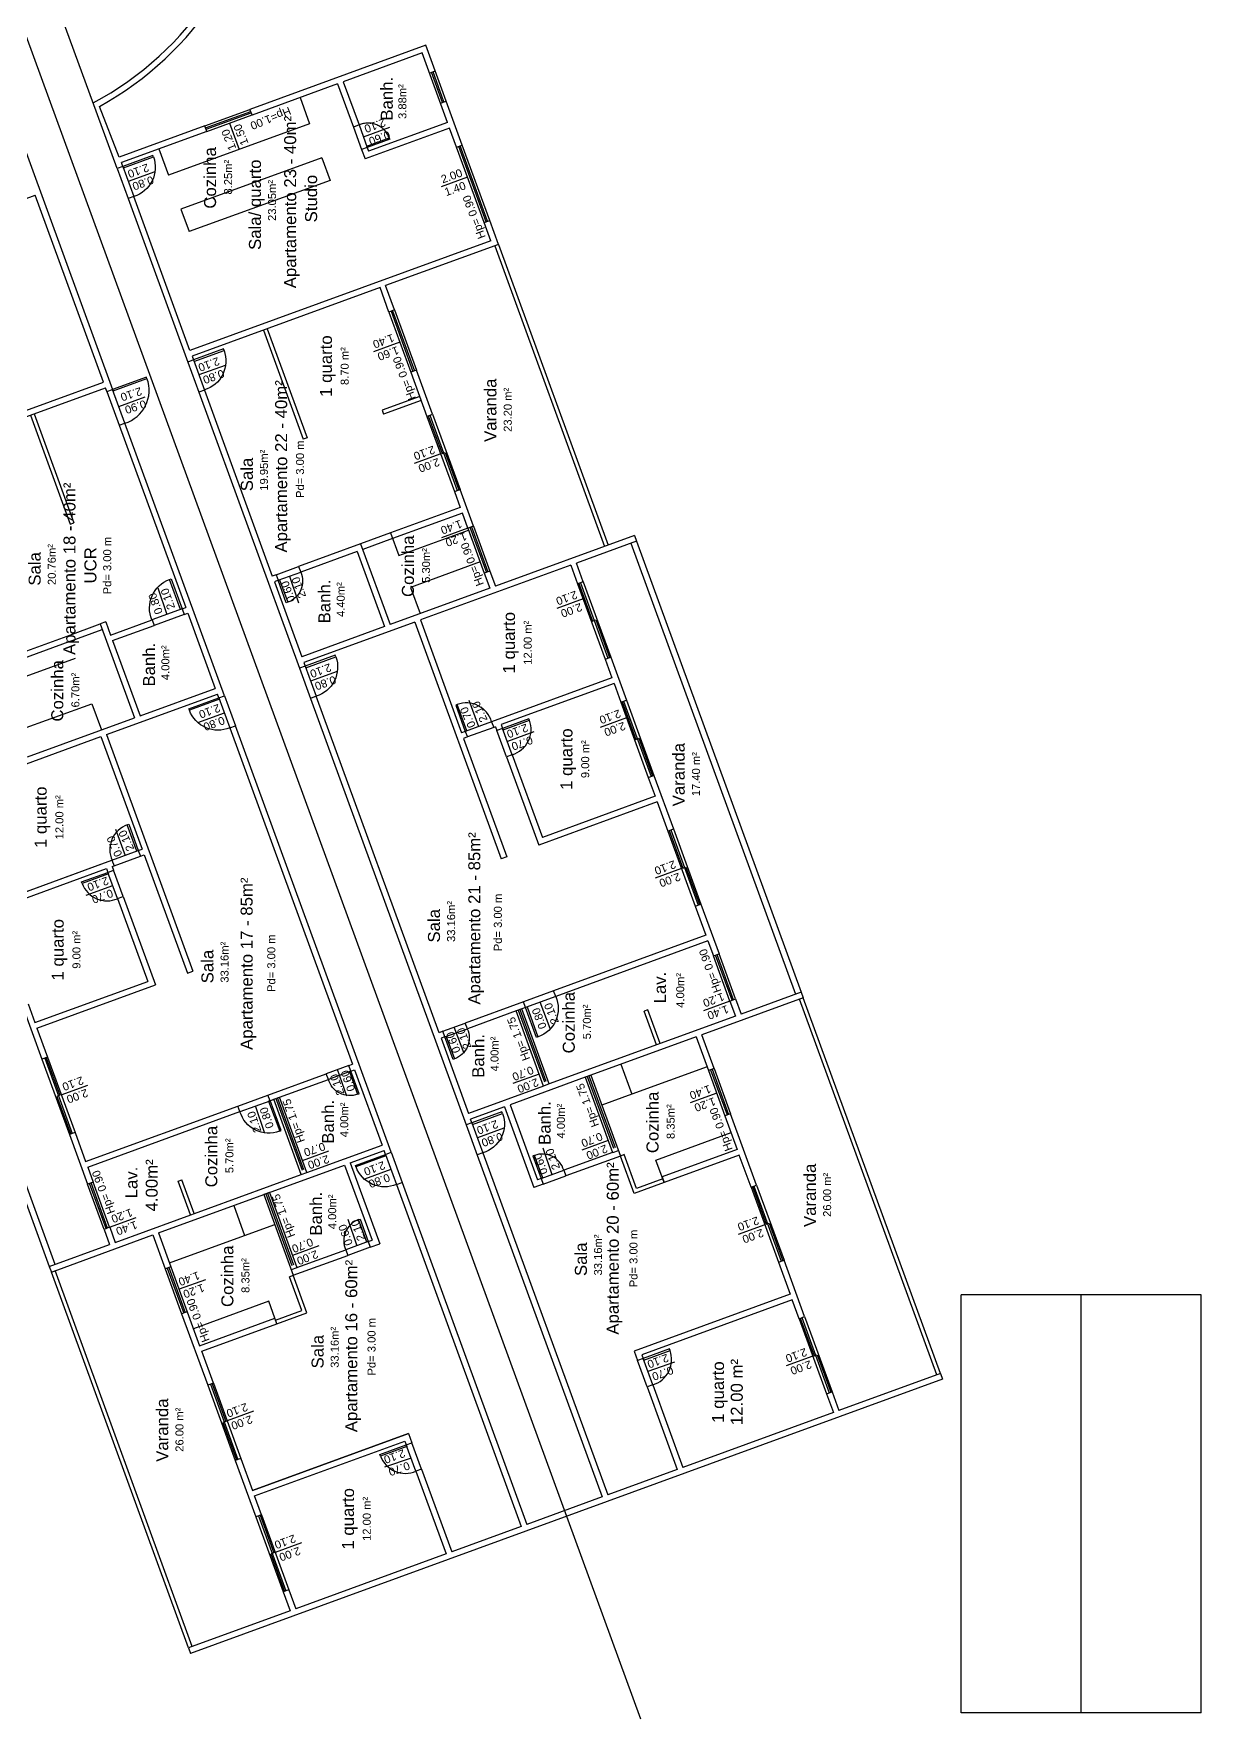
# Model space of a CAD drawing. Header units: millimetres. Extents: x -210 to 1173, y -437 to 320.
# Drawn here: x 1095.83 to 1125, y -223.06 to -180.93 of the extents above; entities that cross this region are included whole.
import ezdxf
from ezdxf.enums import TextEntityAlignment as Align

# ---------------------------------------------------------------- set-up
doc = ezdxf.new("R2010")
doc.units = ezdxf.units.MM
doc.header["$LTSCALE"] = 0.3
doc.linetypes.add('DASHED2', pattern=[9.525, 6.35, -3.175])
for name, color, linetype in [('CORTE', 6, 'Continuous'), ('COTAS', 1, 'Continuous'), ('ESQUADRIAS', 3, 'Continuous'), ('PISO', 1, 'Continuous'), ('PROJEÇÃO', 1, 'DASHED2'), ('TEXTOS', 2, 'Continuous'), ('VISTA', 2, 'Continuous')]:
    doc.layers.add(name, color=color, linetype=linetype)
doc.styles.add('2MM 1_100', font='ARIAL.TTF', dxfattribs={"height": 0.2})
doc.styles.add('3MM 1_100', font='ARIAL.TTF', dxfattribs={"height": 0.3})

msp = doc.modelspace()

# ---------------------------------------------------------------- linework, layer by layer
msp.add_line((1110.996, -223.06), (1093.657, -175.544))
at = {"layer": 'CORTE'}
for p, q in [((1093.92, -179.188), (1097.8, -189.818)), ((1097.913, -184.295), (1096.212, -179.632)), ((1105.624, -181.215), (1101.233, -182.817)), ((1105.535, -181.407), (1103.565, -182.126)), ((1106.17, -183.148), (1105.535, -181.407)), ((1106.536, -183.714), (1105.624, -181.215)), ((1103.424, -182.177), (1101.286, -182.962)), ((1103.424, -182.177), (1103.817, -183.259)), ((1103.565, -182.126), (1103.958, -183.208)), ((1097.965, -184.01), (1097.471, -182.743, 0)), ((1101.284, -182.958), (1101.233, -182.817)), ((1100.105, -183.227), (1097.965, -184.01)), ((1100.156, -183.368), (1100.105, -183.227)), ((1103.958, -183.208), (1103.817, -183.259)), ((1106.17, -183.148), (1104.197, -183.866)), ((1100.156, -183.368), (1098.02, -184.149)), ((1106.222, -183.289), (1104.107, -184.058)), ((1106.395, -183.765), (1106.222, -183.289)), ((1104.163, -183.772), (1104.022, -183.823)), ((1104.022, -183.823), (1104.107, -184.058)), ((1104.163, -183.772), (1104.197, -183.866)), ((1106.395, -183.765), (1106.536, -183.714)), ((1098.056, -184.243), (1097.913, -184.295)), ((1098.056, -184.243), (1098.02, -184.149)), ((1093.73, -185.745), (1095.869, -184.965)), ((1097.573, -189.635), (1095.869, -184.965)), ((1098.33, -184.994), (1098.187, -185.046)), ((1098.187, -185.046), (1099.678, -189.133)), ((1099.734, -188.846), (1098.33, -184.994)), ((1107.082, -185.644), (1107.223, -185.592)), ((1107.249, -186.104), (1107.082, -185.644)), ((1107.441, -186.193), (1107.223, -185.592)), ((1107.249, -186.104), (1099.734, -188.846)), ((1107.441, -186.193), (1104.623, -187.222)), ((1104.482, -187.273), (1099.785, -188.987)), ((1104.705, -187.884), (1104.482, -187.273)), ((1104.846, -187.832), (1104.623, -187.222)), ((1104.846, -187.832), (1104.705, -187.884)), ((1101.664, -188.302), (1102.658, -191.026)), ((1101.57, -188.336), (1102.564, -191.06)), ((1099.819, -189.081), (1099.678, -189.133)), ((1099.819, -189.081), (1099.678, -189.133)), ((1099.785, -188.987), (1099.819, -189.081)), ((1105.394, -189.336), (1105.253, -189.387)), ((1105.253, -189.387), (1105.656, -190.491)), ((1105.797, -190.439), (1105.394, -189.336)), ((1090.058, -192.377), (1097.573, -189.635)), ((1092.927, -191.49), (1097.624, -189.776)), ((1097.659, -189.87), (1097.624, -189.776)), ((1097.659, -189.87), (1097.8, -189.818)), ((1100.094, -189.833), (1099.953, -189.884)), ((1099.953, -189.884), (1102.472, -196.789)), ((1100.094, -189.833), (1101.791, -194.483)), ((1105.476, -189.998), (1104.537, -190.34)), ((1095.84, -190.427), (1096.834, -193.151)), ((1104.537, -190.34), (1104.571, -190.434)), ((1105.511, -190.091), (1104.571, -190.434)), ((1105.656, -190.491), (1105.797, -190.439)), ((1095.746, -190.461), (1096.74, -193.186)), ((1097.967, -190.715), (1098.109, -190.664)), ((1097.968, -190.715), (1099.63, -195.271)), ((1100.594, -197.474), (1098.108, -190.664)), ((1102.658, -191.026), (1102.564, -191.06)), ((1106.342, -192.37), (1106.483, -192.318)), ((1106.342, -192.37), (1106.488, -192.769)), ((1106.817, -193.233), (1106.483, -192.318)), ((1106.488, -192.769), (1104.745, -193.405)), ((1106.539, -192.91), (1104.797, -193.545)), ((1106.676, -193.284), (1106.539, -192.91)), ((1096.74, -193.186), (1096.834, -193.151)), ((1106.817, -193.233), (1106.676, -193.284)), ((1103.998, -193.677), (1102.448, -194.243)), ((1103.998, -193.677), (1104.735, -195.697)), ((1110.841, -193.469), (1107.365, -194.737)), ((1110.893, -193.61), (1109.39, -194.158)), ((1110.841, -193.469), (1110.893, -193.61)), ((1103.909, -193.87), (1102.5, -194.384)), ((1103.909, -193.87), (1104.594, -195.748)), ((1109.249, -194.21), (1105.491, -195.581)), ((1109.249, -194.21), (1109.42, -194.679)), ((1109.561, -194.628), (1109.39, -194.158)), ((1101.884, -194.449), (1101.791, -194.483)), ((1101.936, -194.589), (1101.842, -194.624)), ((1101.842, -194.624), (1102.528, -196.503)), ((1101.884, -194.449), (1101.936, -194.589)), ((1102.448, -194.243), (1102.5, -194.384)), ((1107.228, -194.36), (1107.087, -194.412)), ((1107.087, -194.412), (1107.225, -194.789)), ((1107.228, -194.36), (1107.365, -194.737)), ((1109.561, -194.628), (1109.42, -194.679)), ((1107.225, -194.789), (1104.735, -195.697)), ((1109.557, -195.055), (1109.557, -195.055)), ((1099.538, -195.305), (1099.632, -195.271)), ((1099.538, -195.305), (1099.589, -195.446)), ((1099.589, -195.446), (1099.683, -195.411)), ((1099.681, -195.412), (1100.367, -197.291)), ((1097.631, -195.628), (1097.49, -195.68)), ((1097.49, -195.68), (1098.347, -198.028)), ((1097.631, -195.628), (1097.751, -195.957)), ((1097.751, -195.957), (1098.786, -195.579)), ((1097.802, -196.098), (1098.838, -195.72)), ((1098.786, -195.579), (1098.838, -195.72)), ((1104.594, -195.748), (1102.528, -196.503)), ((1105.35, -195.632), (1102.579, -196.643)), ((1105.35, -195.632), (1107.51, -201.55)), ((1105.491, -195.581), (1106.52, -198.399)), ((1094.813, -196.656), (1096.662, -195.982)), ((1094.864, -196.797), (1096.713, -196.123)), ((1097.802, -196.098), (1098.488, -197.977)), ((1102.613, -196.737), (1102.472, -196.789)), ((1102.579, -196.643), (1102.613, -196.737)), ((1102.579, -196.643), (1102.613, -196.737)), ((1110.106, -196.558), (1110.247, -196.507)), ((1110.106, -196.558), (1110.277, -197.028)), ((1110.247, -196.507), (1110.641, -197.587)), ((1110.277, -197.028), (1107.271, -198.125)), ((1110.329, -197.169), (1107.51, -198.197)), ((1110.329, -197.169), (1110.5, -197.638)), ((1097.65, -198.444), (1100.418, -197.432)), ((1098.488, -197.977), (1100.367, -197.291)), ((1100.456, -197.525), (1100.418, -197.432)), ((1100.456, -197.525), (1100.594, -197.474)), ((1102.888, -197.489), (1102.746, -197.541)), ((1102.746, -197.541), (1106.635, -208.203)), ((1105.956, -205.897), (1102.888, -197.489)), ((1110.5, -197.638), (1110.641, -197.587)), ((1095.67, -199.005), (1098.347, -198.028)), ((1097.649, -198.442), (1099.809, -204.361)), ((1100.727, -198.277), (1103.795, -206.685)), ((1100.73, -198.276), (1100.869, -198.226)), ((1104.761, -208.887), (1100.869, -198.226)), ((1106.613, -198.365), (1106.52, -198.399)), ((1106.613, -198.365), (1106.665, -198.506)), ((1107.271, -198.125), (1107.322, -198.266)), ((1107.369, -198.249), (1107.322, -198.266)), ((1107.369, -198.249), (1107.404, -198.342)), ((1107.545, -198.291), (1107.404, -198.342)), ((1107.51, -198.197), (1107.545, -198.291)), ((1093.749, -199.868), (1097.508, -198.494)), ((1097.508, -198.494), (1098.537, -201.312)), ((1106.665, -198.506), (1106.571, -198.54)), ((1106.571, -198.54), (1107.651, -201.499)), ((1107.785, -198.949), (1107.644, -199)), ((1107.644, -199), (1108.449, -201.208)), ((1107.785, -198.949), (1108.539, -201.015)), ((1111.186, -199.517), (1111.327, -199.466)), ((1111.186, -199.517), (1111.357, -199.987)), ((1111.327, -199.466), (1111.815, -200.804)), ((1111.408, -200.128), (1108.449, -201.208)), ((1111.357, -199.987), (1108.539, -201.015)), ((1111.408, -200.128), (1111.674, -200.856)), ((1111.674, -200.856), (1111.815, -200.804)), ((1098.443, -201.346), (1098.537, -201.312)), ((1098.443, -201.346), (1098.494, -201.487)), ((1094.779, -202.683), (1097.785, -201.586)), ((1094.779, -202.683), (1097.597, -201.655)), ((1094.83, -202.824), (1097.649, -201.796)), ((1094.83, -202.824), (1097.649, -201.796)), ((1097.649, -201.796), (1097.683, -201.89)), ((1097.649, -201.796), (1097.683, -201.89)), ((1097.785, -201.586), (1097.837, -201.727)), ((1097.79, -201.744), (1097.837, -201.727)), ((1097.79, -201.744), (1097.824, -201.838)), ((1098.494, -201.487), (1098.588, -201.453)), ((1098.588, -201.453), (1099.668, -204.412)), ((1107.651, -201.499), (1107.51, -201.55)), ((1097.683, -201.89), (1097.824, -201.838)), ((1097.683, -201.89), (1097.824, -201.838)), ((1097.923, -202.547), (1098.064, -202.496)), ((1097.923, -202.547), (1098.064, -202.496)), ((1097.923, -202.547), (1098.677, -204.614)), ((1097.923, -202.547), (1098.677, -204.614)), ((1098.064, -202.496), (1098.869, -204.703)), ((1098.064, -202.496), (1098.869, -204.703)), ((1112.36, -202.735), (1112.501, -202.683)), ((1112.36, -202.735), (1112.625, -203.463)), ((1112.501, -202.683), (1112.955, -203.928)), ((1112.625, -203.463), (1108.821, -204.851)), ((1112.677, -203.604), (1108.872, -204.992)), ((1112.677, -203.604), (1112.814, -203.979)), ((1112.814, -203.979), (1112.955, -203.928)), ((1095.859, -205.642), (1098.677, -204.614)), ((1095.859, -205.642), (1098.677, -204.614)), ((1095.91, -205.783), (1098.869, -204.703)), ((1095.91, -205.783), (1098.869, -204.703)), ((1099.668, -204.412), (1099.809, -204.361)), ((1095.687, -205.173), (1095.859, -205.642)), ((1108.069, -205.125), (1106.613, -205.657)), ((1108.121, -205.266), (1108.069, -205.125)), ((1108.872, -204.992), (1108.821, -204.851)), ((1115.058, -205.023), (1112.521, -205.949)), ((1113.225, -205.107), (1113.366, -205.055)), ((1113.225, -205.107), (1113.362, -205.482)), ((1113.366, -205.055), (1113.503, -205.431)), ((1115.006, -204.883), (1113.503, -205.431)), ((1115.006, -204.883), (1115.058, -205.023)), ((1095.547, -205.224), (1096.035, -206.563)), ((1107.886, -205.352), (1106.664, -205.798)), ((1108.571, -207.231), (1107.886, -205.352)), ((1108.121, -205.266), (1108.027, -205.3)), ((1108.712, -207.179), (1108.027, -205.3)), ((1113.362, -205.482), (1108.712, -207.179)), ((1095.91, -205.783), (1096.176, -206.511)), ((1106.049, -205.862), (1105.956, -205.897)), ((1106.101, -206.003), (1106.007, -206.038)), ((1106.1, -206.003), (1106.049, -205.862)), ((1106.664, -205.798), (1106.613, -205.657)), ((1112.38, -206), (1109.75, -206.96)), ((1112.38, -206), (1112.689, -206.846)), ((1112.83, -206.794), (1112.521, -205.949)), ((1106.007, -206.038), (1106.693, -207.916)), ((1096.176, -206.511), (1096.035, -206.563)), ((1103.704, -206.718), (1103.797, -206.684)), ((1103.755, -206.859), (1103.704, -206.718)), ((1103.755, -206.859), (1103.848, -206.825)), ((1103.846, -206.826), (1104.532, -208.705)), ((1112.83, -206.794), (1112.689, -206.846)), ((1101.683, -207.456), (1103.14, -206.924)), ((1101.97, -207.511), (1103.191, -207.065)), ((1103.191, -207.065), (1103.14, -206.924)), ((1108.571, -207.231), (1106.693, -207.916)), ((1109.609, -207.012), (1107.73, -207.697)), ((1109.609, -207.012), (1110.295, -208.891)), ((1109.75, -206.96), (1110.487, -208.98)), ((1101.735, -207.597), (1101.683, -207.456)), ((1101.735, -207.597), (1101.829, -207.562)), ((1102.514, -209.441), (1101.829, -207.562)), ((1102.655, -209.39), (1101.97, -207.511)), ((1107.73, -207.697), (1108.416, -209.576)), ((1097.127, -209.118), (1100.932, -207.73)), ((1097.179, -209.259), (1100.983, -207.871)), ((1100.983, -207.871), (1100.932, -207.73)), ((1107.59, -207.749), (1106.744, -208.057)), ((1106.778, -208.151), (1106.744, -208.057)), ((1107.59, -207.749), (1108.327, -209.768)), ((1113.241, -207.922), (1113.1, -207.973)), ((1113.1, -207.973), (1113.409, -208.819)), ((1113.893, -209.707), (1113.241, -207.922)), ((1096.862, -208.39), (1096.721, -208.442)), ((1096.721, -208.442), (1097.175, -209.686)), ((1096.862, -208.39), (1097.127, -209.118)), ((1106.778, -208.151), (1106.637, -208.203)), ((1102.655, -209.39), (1104.532, -208.705)), ((1103.738, -209.154), (1104.583, -208.846)), ((1104.618, -208.94), (1104.583, -208.846)), ((1104.618, -208.94), (1104.761, -208.887)), ((1106.91, -208.955), (1110.029, -217.503)), ((1107.053, -208.903), (1106.912, -208.954)), ((1107.053, -208.903), (1110.172, -217.451)), ((1110.295, -208.891), (1109.074, -209.336)), ((1110.487, -208.98), (1109.125, -209.477)), ((1113.409, -208.819), (1111.53, -209.504)), ((1113.46, -208.96), (1111.581, -209.645)), ((1113.752, -209.758), (1113.46, -208.96)), ((1097.179, -209.259), (1097.316, -209.635)), ((1098.947, -210.903), (1103.597, -209.206)), ((1103.597, -209.206), (1104.283, -211.084)), ((1103.738, -209.154), (1104.475, -211.174)), ((1109.074, -209.336), (1109.125, -209.477)), ((1097.316, -209.635), (1097.175, -209.686)), ((1097.862, -211.139), (1102.514, -209.441)), ((1104.892, -209.691), (1105.035, -209.639)), ((1104.892, -209.691), (1108.011, -218.24)), ((1105.035, -209.639), (1108.154, -218.188)), ((1108.561, -209.683), (1108.327, -209.768)), ((1108.51, -209.542), (1108.416, -209.576)), ((1108.51, -209.542), (1108.561, -209.683)), ((1111.53, -209.504), (1111.581, -209.645)), ((1113.752, -209.758), (1113.893, -209.707)), ((1101.577, -209.943), (1102.314, -211.962)), ((1101.718, -209.891), (1102.404, -211.77)), ((1096.27, -211.88), (1098.806, -210.954)), ((1097.727, -210.762), (1097.586, -210.814)), ((1097.586, -210.814), (1097.723, -211.189)), ((1097.728, -210.762), (1097.864, -211.138)), ((1098.806, -210.954), (1099.115, -211.799)), ((1098.947, -210.903), (1099.975, -213.721)), ((1104.189, -211.119), (1104.283, -211.084)), ((1096.218, -211.739), (1097.721, -211.19)), ((1102.314, -211.962), (1103.676, -211.465)), ((1102.404, -211.77), (1103.625, -211.324)), ((1103.625, -211.324), (1103.676, -211.465)), ((1104.189, -211.119), (1104.24, -211.26)), ((1104.24, -211.26), (1104.475, -211.174)), ((1096.218, -211.739), (1096.27, -211.88)), ((1099.255, -211.748), (1099.115, -211.799)), ((1114.437, -211.637), (1114.578, -211.585)), ((1114.437, -211.637), (1114.729, -212.435)), ((1115.092, -212.995), (1114.578, -211.585)), ((1114.729, -212.435), (1110.83, -213.858)), ((1114.78, -212.576), (1111.022, -213.947)), ((1114.952, -213.046), (1114.78, -212.576)), ((1099.667, -212.875), (1099.526, -212.927)), ((1099.526, -212.927), (1100.177, -214.712)), ((1099.975, -213.721), (1101.854, -213.035)), ((1100.027, -213.862), (1101.906, -213.176)), ((1114.952, -213.046), (1115.092, -212.995)), ((1100.318, -214.66), (1100.027, -213.862)), ((1110.83, -213.858), (1110.916, -214.093)), ((1111.022, -213.947), (1111.057, -214.041)), ((1111.057, -214.041), (1110.916, -214.093)), ((1118.486, -214.418), (1115.949, -215.343)), ((1118.486, -214.418), (1118.537, -214.558)), ((1118.537, -214.558), (1099.749, -221.414)), ((1100.318, -214.66), (1100.177, -214.712)), ((1111.297, -214.699), (1111.156, -214.75)), ((1111.156, -214.75), (1111.91, -216.817)), ((1111.297, -214.699), (1112.051, -216.766)), ((1115.637, -214.925), (1115.778, -214.873)), ((1115.778, -214.873), (1115.949, -215.343)), ((1115.637, -214.925), (1115.809, -215.394)), ((1115.809, -215.394), (1112.051, -216.766)), ((1105.194, -215.915), (1101.295, -217.337)), ((1101.295, -217.337), (1105.194, -215.915)), ((1101.347, -217.478), (1105.104, -216.107)), ((1105.104, -216.107), (1105.138, -216.201)), ((1105.194, -215.915), (1105.279, -216.15)), ((1101.004, -216.539), (1100.863, -216.59)), ((1101.004, -216.539), (1101.295, -217.337)), ((1105.138, -216.201), (1105.279, -216.15)), ((1100.863, -216.59), (1101.377, -217.999)), ((1105.519, -216.807), (1105.378, -216.859)), ((1105.378, -216.859), (1106.133, -218.925)), ((1105.519, -216.807), (1106.274, -218.874)), ((1111.91, -216.817), (1110.172, -217.451)), ((1101.518, -217.948), (1101.347, -217.478)), ((1110.031, -217.503), (1108.154, -218.188)), ((1101.518, -217.948), (1101.377, -217.999)), ((1108.011, -218.24), (1106.274, -218.874)), ((1106.133, -218.925), (1102.375, -220.297)), ((1102.204, -219.827), (1102.063, -219.878)), ((1102.063, -219.878), (1102.234, -220.348)), ((1102.204, -219.827), (1102.375, -220.297)), ((1102.234, -220.348), (1099.698, -221.274)), ((1099.698, -221.274), (1099.749, -221.414))]:
    msp.add_line(p, q, dxfattribs=at)
for radius, start, end in [(8.15, 68.3198, 282.7624), (8, 298.0702, 53.0524), (8.15, 298.7515, 52.0851)]:
    msp.add_arc((1093.551, -175.598), radius, start, end, dxfattribs=at)
at = {"layer": 'COTAS', "extrusion": (-1.18495e-12, 1.19689e-12, -1)}
for p, q in [((1100.72, -183.163), (1100.961, -183.823)), ((1097.873, -200.806), (1098.114, -201.466))]:
    msp.add_line(p, q, dxfattribs=at)
at = {"layer": 'COTAS', "extrusion": (-1.19689e-12, -1.18495e-12, -1)}
for p, q in [((1104.066, -183.504), (1104.726, -183.263)), ((1099.932, -198.142), (1100.593, -197.901)), ((1097.143, -202.46), (1097.803, -202.219)), ((1097.143, -202.46), (1097.803, -202.219))]:
    msp.add_line(p, q, dxfattribs=at)
at = {"layer": 'COTAS', "extrusion": (1.67877e-12, -1.35577e-13, -1)}
for p, q in [((1098.853, -184.377), (1098.193, -184.618)), ((1100.617, -189.216), (1099.957, -189.457)), ((1103.41, -196.873), (1102.749, -197.113)), ((1108.325, -198.379), (1107.665, -198.62)), ((1107.576, -208.286), (1106.915, -208.527)), ((1104.755, -209.315), (1104.094, -209.556)), ((1111.837, -214.129), (1111.177, -214.37))]:
    msp.add_line(p, q, dxfattribs=at)
at = {"layer": 'COTAS'}
for p, q in [((1106.672, -184.516), (1106.011, -184.756)), ((1104.979, -188.635), (1104.319, -188.877)), ((1105.999, -191.43), (1105.339, -191.671)), ((1106.676, -193.284), (1106.015, -193.525)), ((1109.557, -195.055), (1108.896, -195.296)), ((1110.64, -198.025), (1109.98, -198.266)), ((1112.017, -201.795), (1111.357, -202.036)), ((1108.737, -205.789), (1108.484, -205.133)), ((1113.225, -205.107), (1112.565, -205.347)), ((1096.519, -207.451), (1097.179, -207.21)), ((1108.462, -206.93), (1107.802, -207.171)), ((1112.895, -207.41), (1112.234, -207.651)), ((1101.6, -208.394), (1101.371, -207.729)), ((1102.546, -209.089), (1103.205, -208.849)), ((1110.185, -208.59), (1109.526, -208.831)), ((1097.727, -210.762), (1098.387, -210.521)), ((1114.094, -210.697), (1113.434, -210.938)), ((1102.954, -211.229), (1102.294, -211.47)), ((1100.121, -212.071), (1099.461, -212.312)), ((1115.294, -213.985), (1114.634, -214.226)), ((1101.321, -215.359), (1100.661, -215.6)), ((1102.521, -218.647), (1101.861, -218.887))]:
    msp.add_line(p, q, dxfattribs=at)
at = {"layer": 'COTAS', "extrusion": (2.44572e-13, -3.54684e-12, -1)}
msp.add_line((1097.954, -190.241), (1098.615, -190), dxfattribs=at)
at = {"layer": 'COTAS', "extrusion": (-1.1504e-16, -4.198e-17, -1)}
for p, q in [((1102.218, -194.487), (1102.445, -195.152)), ((1098.933, -194.775), (1099.159, -195.441)), ((1108.551, -208.779), (1108.778, -209.444)), ((1103.68, -210.556), (1103.907, -211.222)), ((1105.258, -216.53), (1104.593, -216.757))]:
    msp.add_line(p, q, dxfattribs=at)
at = {"layer": 'COTAS', "extrusion": (1.35577e-13, 1.67877e-12, -1)}
msp.add_line((1106.701, -197.584), (1106.942, -198.245), dxfattribs=at)
at = {"layer": 'COTAS', "extrusion": (-1.1505e-16, -4.19541e-17, -1)}
msp.add_line((1106.586, -206.415), (1106.331, -205.76), dxfattribs=at)
at = {"layer": 'COTAS', "extrusion": (1.15031e-16, 4.20059e-17, -1)}
msp.add_line((1103.649, -207.486), (1103.422, -206.821), dxfattribs=at)
at = {"layer": 'ESQUADRIAS'}
for p, q in [((1100.124, -183.279), (1101.252, -182.869)), ((1100.137, -183.316), (1101.265, -182.906)), ((1107.133, -185.625), (1106.45, -183.745)), ((1107.171, -185.611), (1106.488, -183.731)), ((1104.757, -187.865), (1105.305, -189.368)), ((1104.794, -187.851), (1105.343, -189.354)), ((1105.689, -190.479), (1106.032, -191.418)), ((1105.727, -190.465), (1106.412, -192.344)), ((1106.032, -191.418), (1106.107, -191.391)), ((1106.107, -191.391), (1106.45, -192.33)), ((1106.727, -193.265), (1107.139, -194.393)), ((1106.765, -193.252), (1107.176, -194.379)), ((1109.49, -194.654), (1110.176, -196.532)), ((1109.453, -194.667), (1109.795, -195.607)), ((1109.795, -195.607), (1109.871, -195.579)), ((1109.871, -195.579), (1110.213, -196.519)), ((1110.533, -197.626), (1110.876, -198.566)), ((1110.57, -197.613), (1111.256, -199.491)), ((1110.876, -198.566), (1110.951, -198.538)), ((1110.951, -198.538), (1111.294, -199.478)), ((1111.707, -200.844), (1112.05, -201.783)), ((1111.745, -200.83), (1112.43, -202.709)), ((1112.05, -201.783), (1112.125, -201.756)), ((1112.125, -201.756), (1112.468, -202.695)), ((1113.277, -205.088), (1112.866, -203.961)), ((1113.315, -205.074), (1112.903, -203.947)), ((1096.105, -206.537), (1096.791, -208.416)), ((1096.143, -206.523), (1096.486, -207.463)), ((1112.741, -206.827), (1113.152, -207.954)), ((1112.778, -206.813), (1113.19, -207.941)), ((1096.486, -207.463), (1096.411, -207.49)), ((1096.411, -207.49), (1096.754, -208.43)), ((1097.638, -210.795), (1097.227, -209.667)), ((1097.675, -210.781), (1097.264, -209.654)), ((1113.785, -209.746), (1114.127, -210.685)), ((1113.822, -209.732), (1114.508, -211.611)), ((1114.127, -210.685), (1114.203, -210.658)), ((1114.203, -210.658), (1114.545, -211.597)), ((1099.166, -211.781), (1099.578, -212.908)), ((1099.204, -211.767), (1099.615, -212.894)), ((1114.984, -213.034), (1115.327, -213.973)), ((1115.022, -213.02), (1115.708, -214.899)), ((1115.327, -213.973), (1115.402, -213.946)), ((1115.402, -213.946), (1115.745, -214.885)), ((1100.248, -214.686), (1100.933, -216.565)), ((1100.285, -214.672), (1100.628, -215.612)), ((1100.628, -215.612), (1100.553, -215.639)), ((1100.553, -215.639), (1100.896, -216.578)), ((1101.448, -217.974), (1102.133, -219.853)), ((1101.485, -217.96), (1101.828, -218.899)), ((1101.828, -218.899), (1101.753, -218.927)), ((1101.753, -218.927), (1102.096, -219.866))]:
    msp.add_line(p, q, dxfattribs=at)
for points in [[(1104.163, -183.772), (1104.149, -183.734), (1104.713, -183.529), (1104.726, -183.566)], [(1097.8, -189.818), (1097.814, -189.856), (1098.659, -189.547), (1098.646, -189.51)], [(1106.613, -198.365), (1106.651, -198.351), (1106.411, -197.693), (1106.374, -197.707)], [(1107.545, -198.291), (1107.558, -198.329), (1108.216, -198.089), (1108.202, -198.051)], [(1098.443, -201.346), (1098.405, -201.36), (1098.165, -200.702), (1098.203, -200.689)], [(1097.683, -201.89), (1097.697, -201.927), (1097.039, -202.167), (1097.025, -202.13)], [(1097.683, -201.89), (1097.697, -201.927), (1097.039, -202.167), (1097.025, -202.13)], [(1108.51, -209.542), (1108.548, -209.528), (1108.342, -208.964), (1108.304, -208.978)], [(1104.189, -211.119), (1104.151, -211.132), (1103.945, -210.569), (1103.983, -210.555)], [(1111.057, -214.041), (1111.07, -214.079), (1111.728, -213.839), (1111.714, -213.801)], [(1105.138, -216.201), (1105.152, -216.239), (1104.495, -216.479), (1104.481, -216.441)]]:
    msp.add_lwpolyline(points, close=True, dxfattribs=at)
at = {"layer": 'ESQUADRIAS', "extrusion": (-4.198e-17, 1.1504e-16, -1), "elevation": 0}
for points in [[(-1098.056, -184.243), (-1098.07, -184.28), (-1098.821, -184.006), (-1098.808, -183.968)], [(-1099.819, -189.081), (-1099.833, -189.119), (-1100.585, -188.845), (-1100.571, -188.807)], [(-1102.612, -196.738), (-1102.626, -196.775), (-1103.378, -196.501), (-1103.364, -196.463)], [(-1100.456, -197.525), (-1100.469, -197.562), (-1099.718, -197.837), (-1099.704, -197.799)], [(-1106.778, -208.151), (-1106.792, -208.189), (-1107.544, -207.915), (-1107.53, -207.877)], [(-1104.618, -208.94), (-1104.631, -208.977), (-1103.88, -209.251), (-1103.866, -209.214)]]:
    msp.add_lwpolyline(points, close=True, dxfattribs=at)
at = {"layer": 'ESQUADRIAS', "extrusion": (-5.63047e-10, 2.1433e-09, -1), "elevation": 0}
msp.add_lwpolyline([(-1099.535, -195.303), (-1099.498, -195.317), (-1099.223, -194.566), (-1099.261, -194.552)], close=True, dxfattribs=at)
at = {"layer": 'ESQUADRIAS', "extrusion": (1.27069e-14, -6.00792e-15, -1)}
msp.add_lwpolyline([(-1101.936, -194.589), (-1101.973, -194.576), (-1102.179, -195.139), (-1102.141, -195.153)], close=True, dxfattribs=at)
at = {"layer": 'ESQUADRIAS', "extrusion": (-1.05487e-18, -9.8293e-19, -1)}
msp.add_lwpolyline([(-1108.12, -205.265), (-1108.158, -205.252), (-1108.428, -206.005), (-1108.391, -206.018)], close=True, dxfattribs=at)
at = {"layer": 'ESQUADRIAS', "extrusion": (1.27082e-14, -6.00505e-15, -1)}
msp.add_lwpolyline([(-1106.1, -206.003), (-1106.138, -205.99), (-1106.344, -206.553), (-1106.306, -206.567)], close=True, dxfattribs=at)
at = {"layer": 'ESQUADRIAS', "extrusion": (-5.85378e-15, -1.27786e-14, -1)}
msp.add_lwpolyline([(-1103.755, -206.859), (-1103.717, -206.873), (-1103.923, -207.437), (-1103.961, -207.423)], close=True, dxfattribs=at)
at = {"layer": 'ESQUADRIAS', "extrusion": (1.44002e-18, -7.25074e-20, -1)}
msp.add_lwpolyline([(-1101.735, -207.595), (-1101.697, -207.609), (-1101.975, -208.36), (-1102.013, -208.346)], close=True, dxfattribs=at)
at = {"layer": 'PISO', "extrusion": (4.18589e-17, -1.15084e-16, -1)}
for p, q in [((1103.817, -183.259), (1104.022, -183.823)), ((1103.958, -183.208), (1104.163, -183.771))]:
    msp.add_line(p, q, dxfattribs=at)
at = {"layer": 'PISO'}
for p, q in [((1097.913, -184.295), (1098.187, -185.046)), ((1098.056, -184.243), (1098.33, -184.994)), ((1099.678, -189.133), (1099.953, -189.884)), ((1099.819, -189.081), (1100.094, -189.833)), ((1097.659, -189.869), (1097.968, -190.715)), ((1098.109, -190.664), (1097.8, -189.818)), ((1105.797, -190.439), (1106.483, -192.318)), ((1105.656, -190.491), (1106.342, -192.37)), ((1104.745, -193.405), (1103.998, -193.677)), ((1104.797, -193.545), (1104.05, -193.818)), ((1101.884, -194.449), (1102.448, -194.243)), ((1101.936, -194.589), (1102.5, -194.384)), ((1109.561, -194.628), (1110.246, -196.507)), ((1109.42, -194.679), (1110.105, -196.558)), ((1096.662, -195.982), (1097.49, -195.68)), ((1096.696, -196.129), (1097.542, -195.82)), ((1102.612, -196.738), (1102.887, -197.489)), ((1102.471, -196.789), (1102.746, -197.541)), ((1100.456, -197.525), (1100.73, -198.276)), ((1100.594, -197.474), (1100.869, -198.226)), ((1110.641, -197.587), (1111.327, -199.466)), ((1110.5, -197.638), (1111.186, -199.517)), ((1107.271, -198.125), (1106.613, -198.365)), ((1107.322, -198.266), (1106.665, -198.506)), ((1107.644, -199), (1107.404, -198.342)), ((1107.785, -198.949), (1107.545, -198.291)), ((1111.674, -200.856), (1112.36, -202.735)), ((1111.815, -200.804), (1112.501, -202.683)), ((1097.785, -201.586), (1098.443, -201.346)), ((1097.837, -201.727), (1098.494, -201.487)), ((1097.923, -202.547), (1097.683, -201.89)), ((1097.923, -202.547), (1097.683, -201.89)), ((1098.064, -202.496), (1097.824, -201.838)), ((1098.064, -202.496), (1097.824, -201.838)), ((1108.821, -204.851), (1108.069, -205.125)), ((1108.872, -204.992), (1108.121, -205.266)), ((1106.049, -205.862), (1106.613, -205.657)), ((1106.101, -206.003), (1106.664, -205.798)), ((1096.035, -206.563), (1096.721, -208.442)), ((1096.176, -206.511), (1096.862, -208.39)), ((1103.704, -206.718), (1103.14, -206.924)), ((1103.755, -206.859), (1103.191, -207.065)), ((1100.932, -207.73), (1101.683, -207.456)), ((1100.984, -207.871), (1101.735, -207.597)), ((1106.635, -208.203), (1106.91, -208.955)), ((1106.778, -208.151), (1107.053, -208.903)), ((1104.618, -208.94), (1104.892, -209.691)), ((1104.761, -208.887), (1105.035, -209.639)), ((1110.581, -208.946), (1110.487, -208.98)), ((1110.83, -209.919), (1110.487, -208.98)), ((1110.89, -209.791), (1110.581, -208.946)), ((1111.581, -209.645), (1110.83, -209.919)), ((1111.547, -209.551), (1110.89, -209.791)), ((1113.752, -209.758), (1114.437, -211.637)), ((1113.893, -209.707), (1114.578, -211.585)), ((1102.22, -211.997), (1102.314, -211.962)), ((1102.529, -212.842), (1102.22, -211.997)), ((1102.657, -212.902), (1102.314, -211.962)), ((1119.002, -222.901), (1119.002, -212.451)), ((1125.002, -212.451), (1119.002, -212.451)), ((1122.002, -222.901), (1122.002, -212.451)), ((1125.002, -222.901), (1125.002, -212.451)), ((1101.871, -213.082), (1102.529, -212.842)), ((1101.906, -213.176), (1102.657, -212.902)), ((1114.952, -213.046), (1115.637, -214.925)), ((1115.092, -212.995), (1115.778, -214.873)), ((1111.156, -214.75), (1110.916, -214.093)), ((1111.297, -214.699), (1111.057, -214.041)), ((1100.177, -214.712), (1100.863, -216.59)), ((1100.318, -214.66), (1101.004, -216.539)), ((1105.378, -216.859), (1105.138, -216.201)), ((1105.519, -216.807), (1105.279, -216.15)), ((1101.377, -217.999), (1102.063, -219.878)), ((1101.518, -217.948), (1102.204, -219.827)), ((1125.002, -222.901), (1119.002, -222.901))]:
    msp.add_line(p, q, dxfattribs=at)
at = {"layer": 'PISO', "extrusion": (5.6388e-10, -2.14359e-09, 1)}
for p, q in [((1099.535, -195.303), (1098.784, -195.578)), ((1099.587, -195.446), (1098.836, -195.721))]:
    msp.add_line(p, q, dxfattribs=at)
at = {"layer": 'PISO', "extrusion": (-1.1504e-16, -4.198e-17, -1)}
for p, q in [((1108.51, -209.542), (1109.074, -209.336)), ((1108.561, -209.683), (1109.125, -209.477))]:
    msp.add_line(p, q, dxfattribs=at)
at = {"layer": 'PISO', "extrusion": (1.1504e-16, 4.198e-17, -1)}
for p, q in [((1104.189, -211.119), (1103.625, -211.324)), ((1104.24, -211.26), (1103.676, -211.465))]:
    msp.add_line(p, q, dxfattribs=at)
at = {"layer": 'PISO', "extrusion": (1.67877e-12, -1.35577e-13, -1)}
for centre in [(-1098.106, -184.267, 0), (-1099.87, -189.105, 0), (-1102.663, -196.762, 0), (-1106.829, -208.175, 0)]:
    msp.add_arc(centre, 0.761, 159.9522, 252.8898, dxfattribs=at)
at = {"layer": 'PISO'}
for centre, radius, start, end in [((1097.851, -189.842), 0.861, 287.439, 20.0429), ((1106.638, -198.314), 0.661, 16.6784, 110.0478), ((1107.595, -198.315), 0.661, 286.6784, 20.0478), ((1098.392, -201.324), 0.661, 110.0478, 203.4172), ((1097.66, -201.941), 0.661, 200.0478, 293.4172), ((1097.66, -201.941), 0.661, 200.0478, 293.4172), ((1108.534, -209.492), 0.561, 16.1034, 110.0533), ((1104.138, -211.096), 0.561, 110.0423, 203.9922), ((1111.107, -214.066), 0.661, 286.6784, 20.0478), ((1105.116, -216.252), 0.661, 200.0478, 293.4172)]:
    msp.add_arc(centre, radius, start, end, dxfattribs=at)
at = {"layer": 'PISO', "extrusion": (-5.64232e-10, 2.14449e-09, -1)}
msp.add_arc((-1099.484, -195.281, 0), 0.761, 337.0146, 69.9522, dxfattribs=at)
at = {"layer": 'PISO', "extrusion": (1.27069e-14, -6.00792e-15, -1)}
msp.add_arc((-1101.987, -194.612), 0.561, 156.0133, 249.9631, dxfattribs=at)
at = {"layer": 'PISO', "extrusion": (-1.19689e-12, -1.18495e-12, -1)}
for centre in [(-1100.433, -197.576, 0), (-1104.597, -208.99, 0)]:
    msp.add_arc(centre, 0.761, 247.0146, 339.9522, dxfattribs=at)
at = {"layer": 'PISO', "extrusion": (-1.05487e-18, -9.8293e-19, -1)}
msp.add_arc((-1108.186, -205.294), 0.749, 156.3276, 250.6261, dxfattribs=at)
at = {"layer": 'PISO', "extrusion": (1.27082e-14, -6.00505e-15, -1)}
msp.add_arc((-1106.151, -206.026), 0.561, 156.0003, 249.9502, dxfattribs=at)
at = {"layer": 'PISO', "extrusion": (-5.85378e-15, -1.27786e-14, -1)}
msp.add_arc((-1103.731, -206.909), 0.561, 249.9542, 343.904, dxfattribs=at)
at = {"layer": 'PISO', "extrusion": (1.44002e-18, -7.25074e-20, -1)}
msp.add_arc((-1101.702, -207.66), 0.749, 249.2783, 343.5768, dxfattribs=at)
at = {"layer": 'PROJEÇÃO'}
for p, q in [((1105.717, -181.909), (1105.858, -181.858)), ((1106.042, -182.642), (1105.769, -181.89)), ((1106.08, -182.628), (1105.807, -181.876)), ((1105.99, -182.661), (1106.131, -182.61)), ((1108.027, -205.3), (1107.886, -205.352)), ((1107.937, -205.333), (1108.623, -207.212)), ((1107.975, -205.319), (1108.661, -207.198)), ((1108.712, -207.179), (1108.571, -207.231)), ((1109.75, -206.96), (1109.609, -207.012)), ((1109.661, -206.993), (1110.349, -208.871)), ((1109.698, -206.979), (1110.387, -208.857)), ((1101.829, -207.562), (1101.97, -207.511)), ((1101.88, -207.543), (1102.566, -209.422)), ((1101.918, -207.53), (1102.604, -209.408)), ((1110.298, -208.89), (1110.439, -208.838)), ((1102.514, -209.441), (1102.655, -209.39)), ((1101.718, -209.891), (1101.577, -209.943)), ((1101.629, -209.924), (1102.312, -211.804)), ((1101.667, -209.91), (1102.349, -211.79)), ((1102.401, -211.771), (1102.26, -211.823))]:
    msp.add_line(p, q, dxfattribs=at)
msp.add_arc((1104.185, -183.721), 0.561, 19.9875, 113.9132, dxfattribs=at)
at = {"layer": 'VISTA'}
for p, q in [((1100.105, -183.227), (1101.233, -182.817)), ((1102.483, -182.525), (1102.722, -183.183)), ((1102.722, -183.183), (1099.198, -184.464)), ((1100.156, -183.368), (1101.284, -182.958)), ((1098.959, -183.807), (1099.197, -184.465)), ((1103.03, -184.029), (1099.505, -185.31)), ((1103.03, -184.029), (1103.235, -184.593)), ((1107.082, -185.644), (1106.395, -183.765)), ((1107.223, -185.592), (1106.536, -183.714)), ((1103.235, -184.593), (1099.71, -185.874)), ((1099.505, -185.31), (1099.71, -185.874)), ((1107.347, -186.228), (1110.09, -193.743)), ((1107.441, -186.193), (1110.184, -193.709)), ((1104.705, -187.884), (1105.253, -189.387)), ((1104.846, -187.832), (1105.394, -189.336)), ((1104.951, -193.968), (1106.693, -193.332)), ((1106.676, -193.284), (1106.779, -193.566)), ((1106.676, -193.284), (1107.087, -194.412)), ((1106.817, -193.233), (1107.228, -194.36)), ((1104.745, -193.405), (1104.951, -193.968)), ((1110.752, -193.661), (1114.865, -204.934)), ((1110.893, -193.61), (1115.006, -204.883)), ((1106.985, -194.131), (1105.247, -194.765)), ((1105.247, -194.765), (1105.487, -195.423)), ((1096.868, -196.545), (1095.019, -197.22)), ((1095.432, -198.347), (1097.279, -197.673)), ((1097.279, -197.673), (1097.519, -198.33)), ((1092.105, -200.466), (1096.218, -211.739)), ((1092.245, -200.414), (1096.359, -211.687)), ((1113.225, -205.107), (1112.814, -203.979)), ((1113.366, -205.055), (1112.955, -203.928)), ((1118.392, -214.452), (1114.964, -205.058)), ((1118.486, -214.418), (1115.058, -205.023)), ((1111.174, -205.323), (1111.08, -205.357)), ((1111.39, -206.204), (1111.08, -205.357)), ((1111.484, -206.17), (1111.174, -205.323)), ((1110.502, -206.686), (1110.776, -207.438)), ((1112.655, -206.752), (1110.776, -207.438)), ((1112.689, -206.846), (1113.1, -207.973)), ((1112.83, -206.794), (1113.241, -207.922)), ((1110.776, -207.438), (1110.024, -207.712)), ((1111.376, -209.082), (1113.255, -208.396)), ((1111.581, -209.645), (1111.376, -209.082)), ((1097.586, -210.814), (1097.175, -209.686)), ((1097.727, -210.762), (1097.316, -209.635)), ((1099.435, -209.607), (1099.529, -209.572)), ((1099.744, -210.454), (1099.435, -209.607)), ((1099.838, -210.42), (1099.529, -209.572)), ((1100.826, -210.217), (1101.1, -210.968)), ((1099.221, -211.654), (1101.1, -210.968)), ((1101.1, -210.968), (1101.852, -210.694)), ((1099.698, -221.274), (1096.27, -211.88)), ((1099.792, -221.239), (1096.364, -211.845)), ((1099.115, -211.799), (1099.526, -212.927)), ((1099.255, -211.748), (1099.667, -212.875)), ((1101.7, -212.612), (1099.821, -213.298)), ((1101.906, -213.176), (1101.7, -212.612))]:
    msp.add_line(p, q, dxfattribs=at)

# ---------------------------------------------------------------- texts
at = {"layer": 'TEXTOS'}
for s, height, rotation, style, p in [('Banh.', 0.3, 90, '3MM 1_100', (1104.651, -182.551)), ('3.88m²', 0.2, 90, '2MM 1_100', (1105.041, -182.622)), ('Hp=1.00', 0.2, 202.2386, '2MM 1_100', (1101.75, -183.042)), ('1.50', 0.2, 111.8842, '2MM 1_100', (1101.007, -183.451)), ('Apartamento 23 - 40m²', 0.3, 90, '3MM 1_100', (1102.237, -185.135)), ('2.10', 0.2, 200.0478, '2MM 1_100', (1104.358, -183.225)), ('1.20', 0.2, 111.8842, '2MM 1_100', (1100.703, -183.579)), ('0.60', 0.2, 200.0478, '2MM 1_100', (1104.47, -183.535)), ('Cozinha', 0.3, 90, '3MM 1_100', (1100.235, -184.531)), ('8.25m²', 0.2, 90, '2MM 1_100', (1100.687, -184.512)), ('Sala/ quarto', 0.3, 90, '3MM 1_100', (1101.357, -185.202)), ('2.10', 0.2, 200.0478, '2MM 1_100', (1098.445, -184.354)), ('0.80', 0.2, 200.0478, '2MM 1_100', (1098.562, -184.662)), ('Studio', 0.3, 90, '3MM 1_100', (1102.76, -185.049)), ('2.00', 0.2, 19.9632, '2MM 1_100', (1106.271, -184.483)), ('23.05m²', 0.2, 90, '2MM 1_100', (1101.784, -185.094)), ('1.40', 0.2, 19.9632, '2MM 1_100', (1106.358, -184.802)), ('Hp= 0.90', 0.2, 110.5006, '2MM 1_100', (1106.832, -185.51)), ('1 quarto', 0.3, 90, '3MM 1_100', (1103.13, -189.235)), ('1.40', 0.2, 200.0596, '2MM 1_100', (1104.571, -188.612)), ('1.60', 0.2, 200.0596, '2MM 1_100', (1104.688, -188.92)), ('2.10', 0.2, 200.0478, '2MM 1_100', (1100.208, -189.193)), ('8.70 m²', 0.2, 90, '2MM 1_100', (1103.599, -189.235)), ('Hp= 0.90', 0.2, 110.597, '2MM 1_100', (1105.088, -189.54)), ('0.80', 0.2, 200.0478, '2MM 1_100', (1100.326, -189.501)), ('Apartamento 22 - 40m²', 0.3, 90, '3MM 1_100', (1102.012, -191.742)), ('Varanda', 0.3, 90, '3MM 1_100', (1107.241, -190.338)), ('2.10', 0.2, 198.2258, '2MM 1_100', (1098.267, -189.939)), ('23.20 m²', 0.2, 90, '2MM 1_100', (1107.673, -190.327)), ('0.90', 0.2, 198.2258, '2MM 1_100', (1098.375, -190.256)), ('Pd= 3.00 m', 0.2, 90, '2MM 1_100', (1102.483, -191.813)), ('2.10', 0.2, 200.0478, '2MM 1_100', (1105.591, -191.407)), ('Sala', 0.3, 90, '3MM 1_100', (1101.155, -191.944)), ('19.95m²', 0.2, 90, '2MM 1_100', (1101.582, -191.836)), ('2.00', 0.2, 200.0478, '2MM 1_100', (1105.708, -191.715)), ('Apartamento 18 - 40m²', 0.3, 90, '3MM 1_100', (1096.723, -194.301)), ('1.40', 0.2, 200.0596, '2MM 1_100', (1106.267, -193.261)), ('1.20', 0.2, 200.0596, '2MM 1_100', (1106.385, -193.569)), ('20.76m²', 0.2, 90, '2MM 1_100', (1096.281, -194.195)), ('UCR', 0.3, 90, '3MM 1_100', (1097.246, -194.215)), ('Pd= 3.00 m', 0.2, 90, '2MM 1_100', (1097.666, -194.222)), ('Cozinha', 0.3, 90, '3MM 1_100', (1105.179, -194.238)), ('5.30m²', 0.2, 90, '2MM 1_100', (1105.632, -194.218)), ('Hp= 0.90', 0.2, 110.597, '2MM 1_100', (1106.784, -194.189)), ('Sala', 0.3, 90, '3MM 1_100', (1095.853, -194.304)), ('0.60', 0.2, 110.1479, '2MM 1_100', (1102.183, -194.872)), ('2.10', 0.2, 110.1479, '2MM 1_100', (1102.452, -194.771)), ('Banh.', 0.3, 90, '3MM 1_100', (1103.092, -195.119)), ('4.40m²', 0.2, 90, '2MM 1_100', (1103.5, -195.072)), ('0.80', 0.2, 110.1479, '2MM 1_100', (1098.872, -195.173)), ('2.10', 0.2, 110.1479, '2MM 1_100', (1099.18, -195.055)), ('2.10', 0.2, 200.0596, '2MM 1_100', (1109.148, -195.032)), ('1 quarto', 0.3, 90, '3MM 1_100', (1107.704, -196.149)), ('2.00', 0.2, 200.0596, '2MM 1_100', (1109.266, -195.34)), ('12.00 m²', 0.2, 90, '2MM 1_100', (1108.173, -196.149)), ('Banh.', 0.3, 90, '3MM 1_100', (1098.711, -196.697)), ('4.00m²', 0.2, 90, '2MM 1_100', (1099.119, -196.649)), ('Cozinha', 0.3, 90, '3MM 1_100', (1096.418, -197.352)), ('2.10', 0.2, 200.0478, '2MM 1_100', (1103.001, -196.849)), ('6.70m²', 0.2, 90, '2MM 1_100', (1096.87, -197.333)), ('0.80', 0.2, 200.0478, '2MM 1_100', (1103.119, -197.157)), ('2.10', 0.2, 200.0478, '2MM 1_100', (1100.225, -197.862)), ('0.80', 0.2, 200.0478, '2MM 1_100', (1100.337, -198.172)), ('0.70', 0.2, 114.7744, '2MM 1_100', (1106.674, -198.017)), ('2.10', 0.2, 114.7744, '2MM 1_100', (1106.972, -197.875)), ('2.10', 0.2, 200.0596, '2MM 1_100', (1110.232, -198.002)), ('2.10', 0.2, 200.0478, '2MM 1_100', (1107.916, -198.355)), ('1 quarto', 0.3, 90, '3MM 1_100', (1109.14, -199.06)), ('2.00', 0.2, 200.0596, '2MM 1_100', (1110.35, -198.31)), ('0.70', 0.2, 200.0478, '2MM 1_100', (1108.034, -198.663)), ('9.00 m²', 0.2, 90, '2MM 1_100', (1109.609, -199.06)), ('Varanda', 0.3, 90, '3MM 1_100', (1111.945, -199.447)), ('17.40 m²', 0.2, 90, '2MM 1_100', (1112.377, -199.435)), ('1 quarto', 0.3, 90, '3MM 1_100', (1096.002, -200.513)), ('12.00 m²', 0.2, 90, '2MM 1_100', (1096.471, -200.513)), ('2.10', 0.2, 114.7744, '2MM 1_100', (1098.143, -201.097)), ('Apartamento 21 - 85m²', 0.3, 90, '3MM 1_100', (1106.838, -203.041)), ('0.70', 0.2, 114.7744, '2MM 1_100', (1097.846, -201.239)), ('2.10', 0.2, 200.0478, '2MM 1_100', (1111.608, -201.772)), ('2.10', 0.2, 200.0478, '2MM 1_100', (1097.435, -202.18)), ('Apartamento 17 - 85m²', 0.3, 90, '3MM 1_100', (1101.149, -204.173)), ('2.00', 0.2, 200.0478, '2MM 1_100', (1111.726, -202.08)), ('0.70', 0.2, 200.0478, '2MM 1_100', (1097.547, -202.49)), ('33.16m²', 0.2, 90, '2MM 1_100', (1106.259, -203.117)), ('Pd= 3.00 m', 0.2, 90, '2MM 1_100', (1107.426, -203.142)), ('1 quarto', 0.3, 90, '3MM 1_100', (1096.428, -203.825)), ('Sala', 0.3, 90, '3MM 1_100', (1105.831, -203.225)), ('9.00 m²', 0.2, 90, '2MM 1_100', (1096.897, -203.825)), ('Pd= 3.00 m', 0.2, 90, '2MM 1_100', (1101.765, -204.161)), ('Sala', 0.3, 90, '3MM 1_100', (1100.17, -204.244)), ('33.16m²', 0.2, 90, '2MM 1_100', (1100.598, -204.135)), ('Hp= 0.90', 0.2, 109.4986, '2MM 1_100', (1112.729, -204.353)), ('Lav.', 0.3, 90, '3MM 1_100', (1111.477, -204.769)), ('4.00m²', 0.2, 90, '2MM 1_100', (1111.983, -204.84)), ('2.10', 0.2, 111.1131, '2MM 1_100', (1108.765, -205.419)), ('Cozinha', 0.3, 90, '3MM 1_100', (1109.198, -205.646)), ('1.20', 0.2, 200.036, '2MM 1_100', (1112.82, -205.079)), ('Hp= 1.75', 0.2, 110.597, '2MM 1_100', (1107.943, -206.053)), ('0.80', 0.2, 111.1131, '2MM 1_100', (1108.459, -205.542)), ('5.70m²', 0.2, 90, '2MM 1_100', (1109.65, -205.627)), ('1.40', 0.2, 200.036, '2MM 1_100', (1112.929, -205.39)), ('0.60', 0.2, 109.9348, '2MM 1_100', (1106.311, -206.141)), ('2.10', 0.2, 109.9348, '2MM 1_100', (1106.58, -206.041)), ('Banh.', 0.3, 90, '3MM 1_100', (1106.935, -206.478)), ('4.00m²', 0.2, 90, '2MM 1_100', (1107.343, -206.43)), ('0.60', 0.2, 110.1608, '2MM 1_100', (1103.68, -207.101)), ('0.70', 0.2, 201.5168, '2MM 1_100', (1108.054, -206.917)), ('2.10', 0.2, 200.0478, '2MM 1_100', (1096.811, -207.171)), ('2.10', 0.2, 110.1608, '2MM 1_100', (1103.41, -207.198)), ('2.00', 0.2, 201.5168, '2MM 1_100', (1108.179, -207.222)), ('Hp= 1.75', 0.2, 110.597, '2MM 1_100', (1109.667, -207.713)), ('1.40', 0.2, 200.0596, '2MM 1_100', (1112.486, -207.386)), ('2.00', 0.2, 200.0478, '2MM 1_100', (1096.92, -207.483)), ('Hp= 1.75', 0.2, 109.4986, '2MM 1_100', (1102.326, -208.102)), ('Banh.', 0.3, 90, '3MM 1_100', (1103.18, -208.125)), ('4.00m²', 0.2, 90, '2MM 1_100', (1103.588, -208.077)), ('Banh.', 0.3, 90, '3MM 1_100', (1108.593, -208.155)), ('4.00m²', 0.2, 90, '2MM 1_100', (1109.001, -208.107)), ('Cozinha', 0.3, 90, '3MM 1_100', (1111.291, -208.14)), ('8.35m²', 0.2, 90, '2MM 1_100', (1111.744, -208.121)), ('1.20', 0.2, 200.0596, '2MM 1_100', (1112.604, -207.694)), ('2.10', 0.2, 108.9825, '2MM 1_100', (1101.338, -208.129)), ('0.80', 0.2, 108.9825, '2MM 1_100', (1101.651, -208.026)), ('2.10', 0.2, 200.0478, '2MM 1_100', (1107.167, -208.263)), ('Hp= 0.90', 0.2, 110.597, '2MM 1_100', (1113.003, -208.314)), ('Cozinha', 0.3, 90, '3MM 1_100', (1100.267, -208.994)), ('5.70m²', 0.2, 90, '2MM 1_100', (1100.719, -208.975)), ('0.80', 0.2, 200.0478, '2MM 1_100', (1107.285, -208.571)), ('0.70', 0.2, 201.5168, '2MM 1_100', (1109.777, -208.577)), ('0.70', 0.2, 198.5788, '2MM 1_100', (1102.847, -208.817)), ('2.00', 0.2, 198.5788, '2MM 1_100', (1102.945, -209.132)), ('0.60', 0.2, 110.1479, '2MM 1_100', (1108.491, -209.177)), ('2.10', 0.2, 110.1479, '2MM 1_100', (1108.798, -209.059)), ('2.00', 0.2, 201.5168, '2MM 1_100', (1109.903, -208.882)), ('Hp= 0.90', 0.2, 110.597, '2MM 1_100', (1097.57, -209.885)), ('Lav.', 0.3, 90, '3MM 1_100', (1098.272, -209.642)), ('4.00m²', 0.3, 90, '3MM 1_100', (1098.777, -209.714)), ('2.10', 0.2, 200.0478, '2MM 1_100', (1104.346, -209.292)), ('Apartamento 20 - 60m²', 0.3, 90, '3MM 1_100', (1110.297, -211.291)), ('Varanda', 0.3, 90, '3MM 1_100', (1115.223, -209.963)), ('0.80', 0.2, 200.0478, '2MM 1_100', (1104.464, -209.6)), ('26.00 m²', 0.2, 90, '2MM 1_100', (1115.654, -209.951)), ('Hp= 1.75', 0.2, 110.9794, '2MM 1_100', (1102.07, -210.477)), ('Banh.', 0.3, 90, '3MM 1_100', (1102.879, -210.423)), ('4.00m²', 0.2, 90, '2MM 1_100', (1103.287, -210.375)), ('1.20', 0.2, 200.0596, '2MM 1_100', (1098.035, -210.474)), ('1.40', 0.2, 200.0596, '2MM 1_100', (1098.153, -210.782)), ('2.10', 0.2, 110.1479, '2MM 1_100', (1103.928, -210.836)), ('2.10', 0.2, 200.0478, '2MM 1_100', (1113.686, -210.674)), ('0.70', 0.2, 201.5168, '2MM 1_100', (1102.546, -211.216)), ('0.60', 0.2, 110.1479, '2MM 1_100', (1103.62, -210.954)), ('33.16m²', 0.2, 90, '2MM 1_100', (1109.929, -211.453)), ('Pd= 3.00 m', 0.2, 90, '2MM 1_100', (1110.815, -211.541)), ('2.00', 0.2, 200.0478, '2MM 1_100', (1113.803, -210.982)), ('Cozinha', 0.3, 90, '3MM 1_100', (1100.668, -211.986)), ('2.00', 0.2, 201.5168, '2MM 1_100', (1102.671, -211.52)), ('Sala', 0.3, 90, '3MM 1_100', (1109.501, -211.561)), ('1.40', 0.2, 200.0596, '2MM 1_100', (1099.713, -212.047)), ('8.35m²', 0.2, 90, '2MM 1_100', (1101.12, -211.967)), ('Apartamento 16 - 60m²', 0.3, 90, '3MM 1_100', (1103.764, -213.729)), ('1.20', 0.2, 200.0596, '2MM 1_100', (1099.83, -212.355)), ('Hp= 0.90', 0.2, 110.597, '2MM 1_100', (1099.935, -213.089)), ('Pd= 3.00 m', 0.2, 90, '2MM 1_100', (1104.27, -213.748)), ('Sala', 0.3, 90, '3MM 1_100', (1102.922, -213.871)), ('33.16m²', 0.2, 90, '2MM 1_100', (1103.35, -213.762)), ('2.10', 0.2, 200.0478, '2MM 1_100', (1111.429, -214.106)), ('2.10', 0.2, 200.0478, '2MM 1_100', (1114.886, -213.962)), ('0.70', 0.2, 200.0478, '2MM 1_100', (1111.546, -214.414)), ('1 quarto', 0.3, 90, '3MM 1_100', (1112.927, -214.88)), ('12.00 m²', 0.3, 90, '3MM 1_100', (1113.396, -214.88)), ('2.00', 0.2, 200.0478, '2MM 1_100', (1115.003, -214.27)), ('Varanda', 0.3, 90, '3MM 1_100', (1099.039, -215.832)), ('26.00 m²', 0.2, 90, '2MM 1_100', (1099.471, -215.821)), ('2.10', 0.2, 200.0478, '2MM 1_100', (1100.913, -215.335)), ('2.00', 0.2, 200.0478, '2MM 1_100', (1101.03, -215.643)), ('2.10', 0.2, 200.0478, '2MM 1_100', (1104.845, -216.492)), ('0.70', 0.2, 200.0478, '2MM 1_100', (1104.962, -216.8)), ('1 quarto', 0.3, 90, '3MM 1_100', (1103.682, -218.05)), ('12.00 m²', 0.2, 90, '2MM 1_100', (1104.151, -218.05)), ('2.10', 0.2, 200.0478, '2MM 1_100', (1102.113, -218.623)), ('2.00', 0.2, 200.0478, '2MM 1_100', (1102.23, -218.931))]:
    msp.add_text(s, height=height, rotation=rotation, dxfattribs=dict(at, style=style)).set_placement(p, align=Align.MIDDLE_CENTER)

doc.saveas('drawing.dxf')
